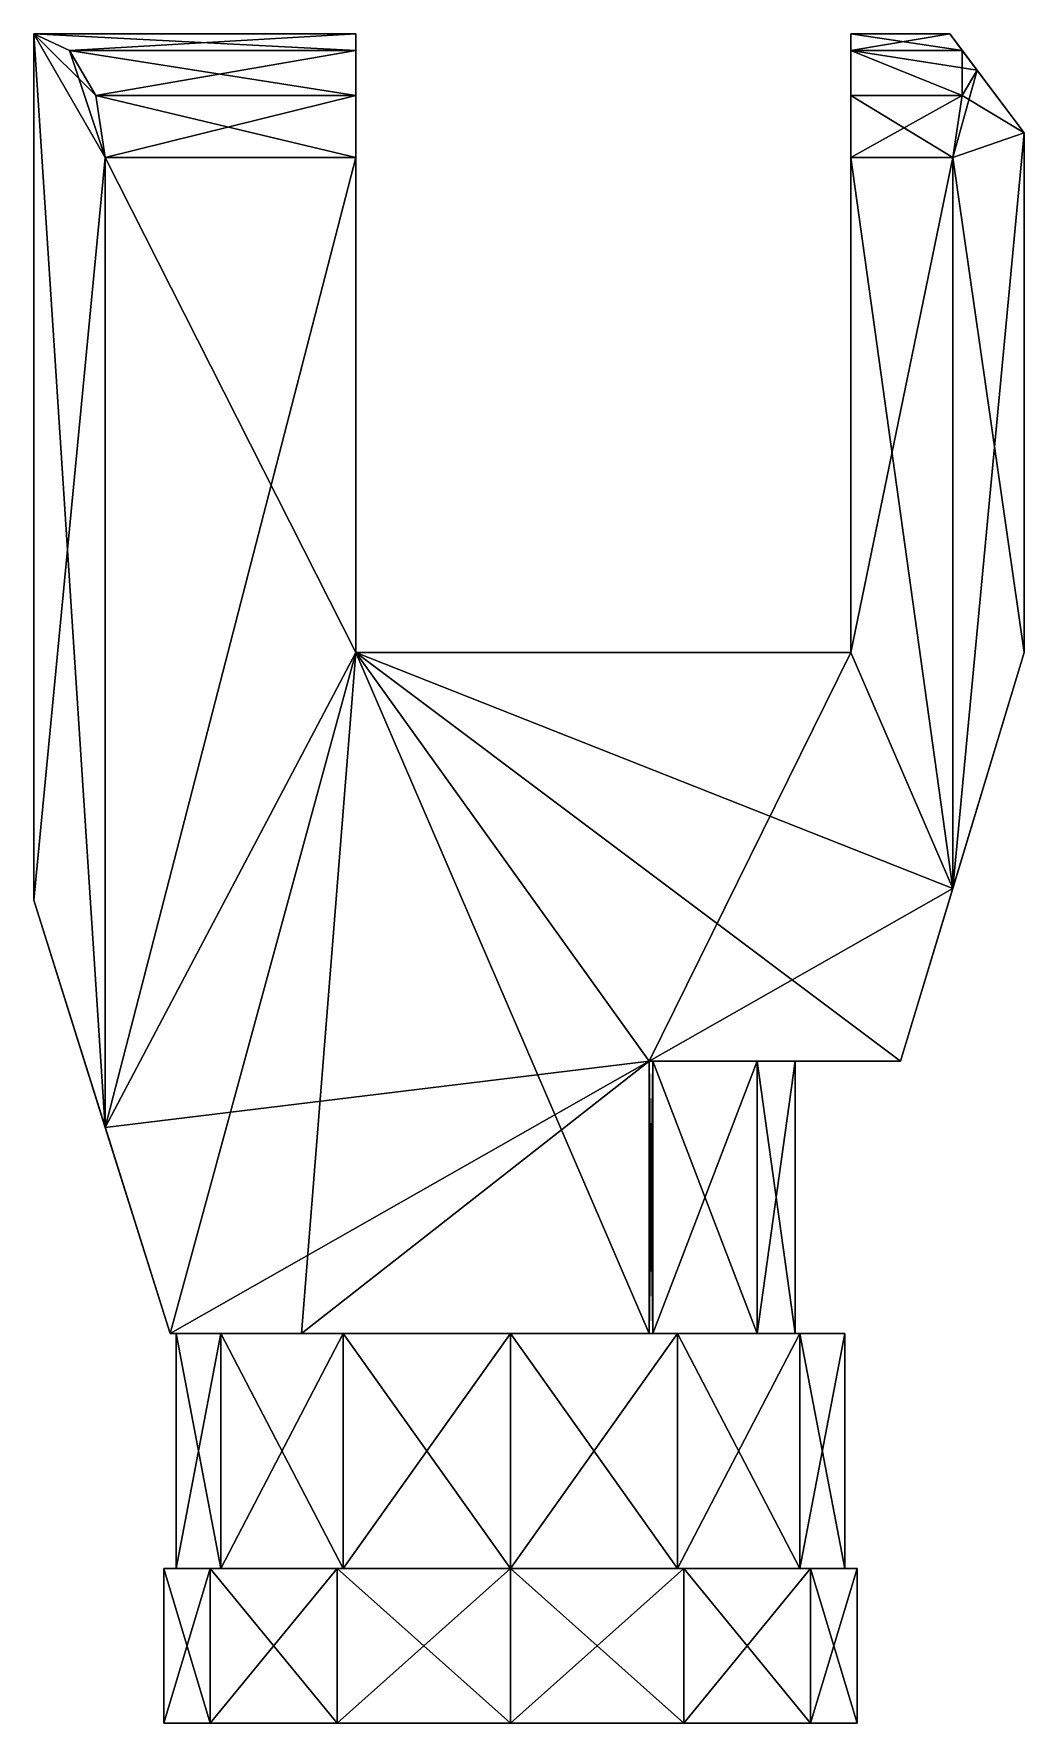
# Model space of a CAD drawing. Header units: metres. Extents: x -0.077 to 0.083, y -0.052 to 0.221.
import ezdxf

# ---------------------------------------------------------------- set-up
doc = ezdxf.new("R2010")
doc.units = ezdxf.units.M

msp = doc.modelspace()

# ---------------------------------------------------------------- linework, layer by layer
at = {"layer": 'default', "color": 30}
for points in [[(-0.024996, 0.220996, 0.02), (-0.024996, 0.220996, -0.019996), (-0.077004, 0.220996, -0.019996), (-0.024996, 0.220996, 0.02)], [(-0.024996, 0.220996, 0.02), (-0.077004, 0.220996, -0.019996), (-0.077004, 0.220996, 0.02), (-0.024996, 0.220996, 0.02)], [(-0.077004, 0.220996, 0.02), (-0.077004, 0.220996, -0.019996), (-0.077004, 0.081004, -0.019996), (-0.077004, 0.220996, 0.02)], [(-0.077004, 0.220996, 0.02), (-0.077004, 0.081004, -0.019996), (-0.077004, 0.081004, 0.02), (-0.077004, 0.220996, 0.02)], [(-0.077004, 0.220996, -0.019996), (-0.024996, 0.220996, -0.019996), (-0.024996, 0.21832, -0.030004), (-0.077004, 0.220996, -0.019996)], [(-0.077004, 0.220996, -0.019996), (-0.024996, 0.21832, -0.030004), (-0.071232, 0.21832, -0.030004), (-0.077004, 0.220996, -0.019996)], [(-0.024996, 0.220996, 0.02), (-0.077004, 0.220996, 0.02), (-0.071232, 0.21832, 0.029996), (-0.024996, 0.220996, 0.02)], [(-0.065448, 0.201004, -0.04), (-0.077004, 0.081004, -0.019996), (-0.077004, 0.220996, -0.019996), (-0.065448, 0.201004, -0.04)], [(-0.077004, 0.220996, -0.019996), (-0.071232, 0.21832, -0.030004), (-0.065448, 0.201004, -0.04), (-0.077004, 0.220996, -0.019996)], [(-0.077004, 0.220996, 0.02), (-0.077004, 0.081004, 0.02), (-0.065448, 0.04426, 0.040004), (-0.077004, 0.220996, 0.02)], [(-0.077004, 0.220996, 0.02), (-0.065448, 0.04426, 0.040004), (-0.065448, 0.201004, 0.040004), (-0.077004, 0.220996, 0.02)], [(-0.065448, 0.201004, 0.040004), (-0.066996, 0.211, 0.037316), (-0.077004, 0.220996, 0.02), (-0.065448, 0.201004, 0.040004)], [(-0.066996, 0.211, 0.037316), (-0.071232, 0.21832, 0.029996), (-0.077004, 0.220996, 0.02), (-0.066996, 0.211, 0.037316)], [(-0.024996, 0.220996, 0.02), (-0.071232, 0.21832, 0.029996), (-0.024996, 0.21832, 0.029996), (-0.024996, 0.220996, 0.02)], [(-0.024996, 0.121, -0.04), (-0.024996, 0.21832, -0.030004), (-0.024996, 0.220996, -0.019996), (-0.024996, 0.121, -0.04)], [(-0.024996, 0.121, -0.04), (-0.024996, 0.220996, -0.019996), (-0.024996, 0.220996, 0.02), (-0.024996, 0.121, -0.04)], [(-0.024996, 0.121, -0.04), (-0.024996, 0.220996, 0.02), (-0.024996, 0.21832, 0.029996), (-0.024996, 0.121, -0.04)], [(0.071004, 0.220996, 0.02), (0.071004, 0.220996, -0.019996), (0.054996, 0.220996, -0.019996), (0.071004, 0.220996, 0.02)], [(0.071004, 0.220996, 0.02), (0.054996, 0.220996, -0.019996), (0.054996, 0.220996, 0.02), (0.071004, 0.220996, 0.02)], [(0.054996, 0.211, 0.037316), (0.054996, 0.21832, 0.029996), (0.054996, 0.220996, 0.02), (0.054996, 0.211, 0.037316)], [(0.054996, 0.211, 0.037316), (0.054996, 0.220996, 0.02), (0.054996, 0.220996, -0.019996), (0.054996, 0.211, 0.037316)], [(0.054996, 0.211, 0.037316), (0.054996, 0.220996, -0.019996), (0.054996, 0.21832, -0.030004), (0.054996, 0.211, 0.037316)], [(0.054996, 0.220996, -0.019996), (0.071004, 0.220996, -0.019996), (0.073008, 0.21832, -0.030004), (0.054996, 0.220996, -0.019996)], [(0.054996, 0.220996, -0.019996), (0.073008, 0.21832, -0.030004), (0.054996, 0.21832, -0.030004), (0.054996, 0.220996, -0.019996)], [(0.071004, 0.220996, 0.02), (0.054996, 0.220996, 0.02), (0.054996, 0.21832, 0.029996), (0.071004, 0.220996, 0.02)], [(0.071004, 0.220996, 0.02), (0.054996, 0.21832, 0.029996), (0.073008, 0.21832, 0.029996), (0.071004, 0.220996, 0.02)], [(0.083004, 0.205, -0.019996), (0.073008, 0.21832, -0.030004), (0.071004, 0.220996, -0.019996), (0.083004, 0.205, -0.019996)], [(0.071004, 0.220996, -0.019996), (0.071004, 0.220996, 0.02), (0.083004, 0.205, 0.02), (0.071004, 0.220996, -0.019996)], [(0.071004, 0.220996, -0.019996), (0.083004, 0.205, 0.02), (0.083004, 0.205, -0.019996), (0.071004, 0.220996, -0.019996)], [(0.071004, 0.220996, 0.02), (0.073008, 0.21832, 0.029996), (0.075396, 0.21514, 0.033176), (0.071004, 0.220996, 0.02)], [(0.071004, 0.220996, 0.02), (0.075396, 0.21514, 0.033176), (0.083004, 0.205, 0.02), (0.071004, 0.220996, 0.02)], [(-0.071232, 0.21832, -0.030004), (-0.024996, 0.21832, -0.030004), (-0.024996, 0.211, -0.037324), (-0.071232, 0.21832, -0.030004)], [(-0.071232, 0.21832, -0.030004), (-0.024996, 0.211, -0.037324), (-0.066996, 0.211, -0.037324), (-0.071232, 0.21832, -0.030004)], [(-0.066996, 0.211, 0.037316), (-0.024996, 0.21832, 0.029996), (-0.071232, 0.21832, 0.029996), (-0.066996, 0.211, 0.037316)], [(-0.071232, 0.21832, -0.030004), (-0.066996, 0.211, -0.037324), (-0.065448, 0.201004, -0.04), (-0.071232, 0.21832, -0.030004)], [(-0.066996, 0.211, 0.037316), (-0.024996, 0.211, 0.037316), (-0.024996, 0.21832, 0.029996), (-0.066996, 0.211, 0.037316)], [(-0.024996, 0.121, -0.04), (-0.024996, 0.211, -0.037324), (-0.024996, 0.21832, -0.030004), (-0.024996, 0.121, -0.04)], [(-0.024996, 0.121, -0.04), (-0.024996, 0.21832, 0.029996), (-0.024996, 0.211, 0.037316), (-0.024996, 0.121, -0.04)], [(0.054996, 0.211, 0.037316), (0.054996, 0.21832, -0.030004), (0.054996, 0.211, -0.037324), (0.054996, 0.211, 0.037316)], [(0.054996, 0.21832, -0.030004), (0.073008, 0.21832, -0.030004), (0.072996, 0.211, -0.037324), (0.054996, 0.21832, -0.030004)], [(0.072996, 0.211, -0.037324), (0.054996, 0.211, -0.037324), (0.054996, 0.21832, -0.030004), (0.072996, 0.211, -0.037324)], [(0.072996, 0.211, 0.037316), (0.075396, 0.21514, 0.033176), (0.054996, 0.21832, 0.029996), (0.072996, 0.211, 0.037316)], [(0.075396, 0.21514, 0.033176), (0.073008, 0.21832, 0.029996), (0.054996, 0.21832, 0.029996), (0.075396, 0.21514, 0.033176)], [(0.054996, 0.21832, 0.029996), (0.054996, 0.211, 0.037316), (0.072996, 0.211, 0.037316), (0.054996, 0.21832, 0.029996)], [(0.073008, 0.21832, -0.030004), (0.075396, 0.21514, -0.033172), (0.072996, 0.211, -0.037324), (0.073008, 0.21832, -0.030004)], [(0.083004, 0.205, -0.019996), (0.075396, 0.21514, -0.033172), (0.073008, 0.21832, -0.030004), (0.083004, 0.205, -0.019996)], [(0.071448, 0.201004, -0.04), (0.072996, 0.211, -0.037324), (0.075396, 0.21514, -0.033172), (0.071448, 0.201004, -0.04)], [(0.071448, 0.201004, -0.04), (0.075396, 0.21514, -0.033172), (0.083004, 0.205, -0.019996), (0.071448, 0.201004, -0.04)], [(0.083004, 0.205, 0.02), (0.075396, 0.21514, 0.033176), (0.072996, 0.211, 0.037316), (0.083004, 0.205, 0.02)], [(-0.024996, 0.201004, -0.04), (-0.065448, 0.201004, -0.04), (-0.066996, 0.211, -0.037324), (-0.024996, 0.201004, -0.04)], [(-0.024996, 0.201004, -0.04), (-0.066996, 0.211, -0.037324), (-0.024996, 0.211, -0.037324), (-0.024996, 0.201004, -0.04)], [(-0.065448, 0.201004, 0.040004), (-0.024996, 0.211, 0.037316), (-0.066996, 0.211, 0.037316), (-0.065448, 0.201004, 0.040004)], [(-0.065448, 0.201004, 0.040004), (-0.024996, 0.201004, 0.040004), (-0.024996, 0.211, 0.037316), (-0.065448, 0.201004, 0.040004)], [(-0.024996, 0.121, -0.04), (-0.024996, 0.201004, -0.04), (-0.024996, 0.211, -0.037324), (-0.024996, 0.121, -0.04)], [(-0.024996, 0.121, -0.04), (-0.024996, 0.211, 0.037316), (-0.024996, 0.201004, 0.040004), (-0.024996, 0.121, -0.04)], [(0.054996, 0.211, 0.037316), (0.054996, 0.211, -0.037324), (0.054996, 0.201004, -0.04), (0.054996, 0.211, 0.037316)], [(0.054996, 0.211, 0.037316), (0.054996, 0.201004, -0.04), (0.054996, 0.121, -0.04), (0.054996, 0.211, 0.037316)], [(0.054996, 0.211, 0.037316), (0.054996, 0.121, -0.04), (0.054996, 0.121, 0.040004), (0.054996, 0.211, 0.037316)], [(0.054996, 0.211, 0.037316), (0.054996, 0.121, 0.040004), (0.054996, 0.201004, 0.040004), (0.054996, 0.211, 0.037316)], [(0.071448, 0.201004, -0.04), (0.054996, 0.201004, -0.04), (0.054996, 0.211, -0.037324), (0.071448, 0.201004, -0.04)], [(0.071448, 0.201004, -0.04), (0.054996, 0.211, -0.037324), (0.072996, 0.211, -0.037324), (0.071448, 0.201004, -0.04)], [(0.054996, 0.201004, 0.040004), (0.071448, 0.201004, 0.040004), (0.072996, 0.211, 0.037316), (0.054996, 0.201004, 0.040004)], [(0.054996, 0.201004, 0.040004), (0.072996, 0.211, 0.037316), (0.054996, 0.211, 0.037316), (0.054996, 0.201004, 0.040004)], [(0.083004, 0.205, 0.02), (0.072996, 0.211, 0.037316), (0.071448, 0.201004, 0.040004), (0.083004, 0.205, 0.02)], [(0.083004, 0.205, -0.019996), (0.083004, 0.121, -0.019996), (0.071448, 0.0829, -0.04), (0.083004, 0.205, -0.019996)], [(0.083004, 0.205, -0.019996), (0.071448, 0.0829, -0.04), (0.071448, 0.201004, -0.04), (0.083004, 0.205, -0.019996)], [(0.071448, 0.201004, 0.040004), (0.083004, 0.121, 0.02), (0.083004, 0.205, 0.02), (0.071448, 0.201004, 0.040004)], [(0.083004, 0.121, 0.02), (0.083004, 0.121, -0.019996), (0.083004, 0.205, -0.019996), (0.083004, 0.121, 0.02)], [(0.083004, 0.121, 0.02), (0.083004, 0.205, -0.019996), (0.083004, 0.205, 0.02), (0.083004, 0.121, 0.02)], [(-0.065448, 0.201004, -0.04), (-0.065448, 0.04426, -0.04), (-0.077004, 0.081004, -0.019996), (-0.065448, 0.201004, -0.04)], [(-0.024996, 0.121, 0.040004), (-0.024996, 0.201004, 0.040004), (-0.065448, 0.201004, 0.040004), (-0.024996, 0.121, 0.040004)], [(-0.024996, 0.121, 0.040004), (-0.065448, 0.201004, 0.040004), (-0.065448, 0.04426, 0.040004), (-0.024996, 0.121, 0.040004)], [(-0.065448, 0.04426, -0.04), (-0.065448, 0.201004, -0.04), (-0.024996, 0.201004, -0.04), (-0.065448, 0.04426, -0.04)], [(-0.065448, 0.04426, -0.04), (-0.024996, 0.201004, -0.04), (-0.024996, 0.121, -0.04), (-0.065448, 0.04426, -0.04)], [(-0.024996, 0.121, -0.04), (-0.024996, 0.201004, 0.040004), (-0.024996, 0.121, 0.040004), (-0.024996, 0.121, -0.04)], [(0.054996, 0.121, -0.04), (0.054996, 0.201004, -0.04), (0.071448, 0.201004, -0.04), (0.054996, 0.121, -0.04)], [(0.054996, 0.121, -0.04), (0.071448, 0.201004, -0.04), (0.071448, 0.0829, -0.04), (0.054996, 0.121, -0.04)], [(0.071448, 0.0829, 0.040004), (0.071448, 0.201004, 0.040004), (0.054996, 0.201004, 0.040004), (0.071448, 0.0829, 0.040004)], [(0.071448, 0.0829, 0.040004), (0.054996, 0.201004, 0.040004), (0.054996, 0.121, 0.040004), (0.071448, 0.0829, 0.040004)], [(0.071448, 0.201004, 0.040004), (0.071448, 0.0829, 0.040004), (0.083004, 0.121, 0.02), (0.071448, 0.201004, 0.040004)], [(-0.024996, 0.121, 0.040004), (-0.065448, 0.04426, 0.040004), (-0.054996, 0.010996, 0.040004), (-0.024996, 0.121, 0.040004)], [(-0.024996, 0.121, -0.04), (0.022392, 0.055, -0.04), (-0.065448, 0.04426, -0.04), (-0.024996, 0.121, -0.04)], [(-0.024996, 0.121, 0.040004), (-0.054996, 0.010996, 0.040004), (-0.033768, 0.010996, 0.040004), (-0.024996, 0.121, 0.040004)], [(-0.024996, 0.121, 0.040004), (-0.033768, 0.010996, 0.040004), (0.022392, 0.010996, 0.040004), (-0.024996, 0.121, 0.040004)], [(0.054996, 0.121, -0.04), (-0.024996, 0.121, -0.04), (-0.024996, 0.121, 0.040004), (0.054996, 0.121, -0.04)], [(0.054996, 0.121, -0.04), (-0.024996, 0.121, 0.040004), (0.054996, 0.121, 0.040004), (0.054996, 0.121, -0.04)], [(-0.024996, 0.121, -0.04), (0.054996, 0.121, -0.04), (0.071448, 0.0829, -0.04), (-0.024996, 0.121, -0.04)], [(-0.024996, 0.121, 0.040004), (0.022392, 0.010996, 0.040004), (0.022392, 0.055, 0.040004), (-0.024996, 0.121, 0.040004)], [(0.022392, 0.055, 0.040004), (0.054996, 0.121, 0.040004), (-0.024996, 0.121, 0.040004), (0.022392, 0.055, 0.040004)], [(-0.024996, 0.121, -0.04), (0.071448, 0.0829, -0.04), (0.063, 0.055, -0.04), (-0.024996, 0.121, -0.04)], [(-0.024996, 0.121, -0.04), (0.063, 0.055, -0.04), (0.022392, 0.055, -0.04), (-0.024996, 0.121, -0.04)], [(0.054996, 0.121, 0.040004), (0.022392, 0.055, 0.040004), (0.071448, 0.0829, 0.040004), (0.054996, 0.121, 0.040004)], [(0.063, 0.055, -0.04), (0.071448, 0.0829, -0.04), (0.083004, 0.121, -0.019996), (0.063, 0.055, -0.04)], [(0.063, 0.055, -0.04), (0.083004, 0.121, -0.019996), (0.083004, 0.121, 0.02), (0.063, 0.055, -0.04)], [(0.063, 0.055, -0.04), (0.083004, 0.121, 0.02), (0.071448, 0.0829, 0.040004), (0.063, 0.055, -0.04)], [(0.022392, 0.055, 0.040004), (0.063, 0.055, 0.040004), (0.071448, 0.0829, 0.040004), (0.022392, 0.055, 0.040004)], [(0.063, 0.055, -0.04), (0.071448, 0.0829, 0.040004), (0.063, 0.055, 0.040004), (0.063, 0.055, -0.04)], [(-0.077004, 0.081004, 0.02), (-0.077004, 0.081004, -0.019996), (-0.065448, 0.04426, -0.04), (-0.077004, 0.081004, 0.02)], [(-0.077004, 0.081004, 0.02), (-0.065448, 0.04426, -0.04), (-0.054996, 0.010996, -0.04), (-0.077004, 0.081004, 0.02)], [(-0.077004, 0.081004, 0.02), (-0.054996, 0.010996, -0.04), (-0.054996, 0.010996, 0.040004), (-0.077004, 0.081004, 0.02)], [(-0.077004, 0.081004, 0.02), (-0.054996, 0.010996, 0.040004), (-0.065448, 0.04426, 0.040004), (-0.077004, 0.081004, 0.02)], [(0.022392, 0.055, -0.04), (-0.054996, 0.010996, -0.04), (-0.065448, 0.04426, -0.04), (0.022392, 0.055, -0.04)], [(0.022392, 0.055, -0.04), (-0.033768, 0.010996, -0.04), (-0.054996, 0.010996, -0.04), (0.022392, 0.055, -0.04)], [(0.022392, 0.055, -0.04), (0.022392, 0.010996, -0.04), (-0.033768, 0.010996, -0.04), (0.022392, 0.055, -0.04)], [(0.022392, 0.055, 0.040004), (0.022392, 0.010996, 0.040004), (0.023004, 0.010996, 0.039836), (0.022392, 0.055, 0.040004)], [(0.022392, 0.055, 0.040004), (0.023004, 0.010996, 0.039836), (0.023004, 0.055, 0.039836), (0.022392, 0.055, 0.040004)], [(0.022392, 0.010996, -0.04), (0.022392, 0.055, -0.04), (0.023004, 0.055, -0.039832), (0.022392, 0.010996, -0.04)], [(0.022392, 0.010996, -0.04), (0.023004, 0.055, -0.039832), (0.023004, 0.010996, -0.039832), (0.022392, 0.010996, -0.04)], [(0.023004, 0.055, -0.039832), (0.022392, 0.055, -0.04), (0.063, 0.055, -0.04), (0.023004, 0.055, -0.039832)], [(0.063, 0.055, 0.040004), (0.022392, 0.055, 0.040004), (0.023004, 0.055, 0.039836), (0.063, 0.055, 0.040004)], [(0.03984, 0.010996, 0.023), (0.03984, 0.055, 0.023), (0.023004, 0.055, 0.039836), (0.03984, 0.010996, 0.023)], [(0.03984, 0.010996, 0.023), (0.023004, 0.055, 0.039836), (0.023004, 0.010996, 0.039836), (0.03984, 0.010996, 0.023)], [(0.023004, 0.010996, -0.039832), (0.023004, 0.055, -0.039832), (0.03984, 0.055, -0.022996), (0.023004, 0.010996, -0.039832)], [(0.023004, 0.010996, -0.039832), (0.03984, 0.055, -0.022996), (0.03984, 0.010996, -0.022996), (0.023004, 0.010996, -0.039832)], [(0.03984, 0.055, -0.022996), (0.023004, 0.055, -0.039832), (0.063, 0.055, -0.04), (0.03984, 0.055, -0.022996)], [(0.023004, 0.055, 0.039836), (0.03984, 0.055, 0.023), (0.063, 0.055, 0.040004), (0.023004, 0.055, 0.039836)], [(0.045996, 0.010996, -0.000004), (0.045996, 0.055, -0.000004), (0.03984, 0.055, 0.023), (0.045996, 0.010996, -0.000004)], [(0.045996, 0.010996, -0.000004), (0.03984, 0.055, 0.023), (0.03984, 0.010996, 0.023), (0.045996, 0.010996, -0.000004)], [(0.03984, 0.010996, -0.022996), (0.03984, 0.055, -0.022996), (0.045996, 0.055, -0.000004), (0.03984, 0.010996, -0.022996)], [(0.03984, 0.010996, -0.022996), (0.045996, 0.055, -0.000004), (0.045996, 0.010996, -0.000004), (0.03984, 0.010996, -0.022996)], [(0.045996, 0.055, -0.000004), (0.03984, 0.055, -0.022996), (0.063, 0.055, -0.04), (0.045996, 0.055, -0.000004)], [(0.03984, 0.055, 0.023), (0.045996, 0.055, -0.000004), (0.063, 0.055, -0.04), (0.03984, 0.055, 0.023)], [(0.03984, 0.055, 0.023), (0.063, 0.055, -0.04), (0.063, 0.055, 0.040004), (0.03984, 0.055, 0.023)], [(-0.046764, 0.010996, 0.026996), (-0.033768, 0.010996, 0.040004), (-0.054996, 0.010996, 0.040004), (-0.046764, 0.010996, 0.026996)], [(-0.054, 0.010996, -0.000004), (-0.046764, 0.010996, 0.026996), (-0.054996, 0.010996, 0.040004), (-0.054, 0.010996, -0.000004)], [(-0.054, 0.010996, -0.000004), (-0.054996, 0.010996, 0.040004), (-0.054996, 0.010996, -0.04), (-0.054, 0.010996, -0.000004)], [(-0.054996, 0.010996, -0.04), (-0.033768, 0.010996, -0.04), (-0.046764, 0.010996, -0.027004), (-0.054996, 0.010996, -0.04)], [(-0.046764, 0.010996, -0.027004), (-0.054, 0.010996, -0.000004), (-0.054996, 0.010996, -0.04), (-0.046764, 0.010996, -0.027004)], [(-0.054, -0.026996, -0.000004), (-0.046764, -0.026996, 0.026996), (-0.046764, 0.010996, 0.026996), (-0.054, -0.026996, -0.000004)], [(-0.054, -0.026996, -0.000004), (-0.046764, 0.010996, 0.026996), (-0.054, 0.010996, -0.000004), (-0.054, -0.026996, -0.000004)], [(-0.046764, -0.026996, -0.027004), (-0.054, -0.026996, -0.000004), (-0.054, 0.010996, -0.000004), (-0.046764, -0.026996, -0.027004)], [(-0.046764, -0.026996, -0.027004), (-0.054, 0.010996, -0.000004), (-0.046764, 0.010996, -0.027004), (-0.046764, -0.026996, -0.027004)], [(-0.046764, 0.010996, 0.026996), (-0.046764, -0.026996, 0.026996), (-0.027, -0.026996, 0.04676), (-0.046764, 0.010996, 0.026996)], [(-0.046764, 0.010996, 0.026996), (-0.027, -0.026996, 0.04676), (-0.027, 0.010996, 0.04676), (-0.046764, 0.010996, 0.026996)], [(-0.046764, 0.010996, 0.026996), (-0.027, 0.010996, 0.04676), (-0.033768, 0.010996, 0.040004), (-0.046764, 0.010996, 0.026996)], [(-0.027, 0.010996, -0.046768), (-0.027, -0.026996, -0.046768), (-0.046764, -0.026996, -0.027004), (-0.027, 0.010996, -0.046768)], [(-0.027, 0.010996, -0.046768), (-0.046764, -0.026996, -0.027004), (-0.046764, 0.010996, -0.027004), (-0.027, 0.010996, -0.046768)], [(-0.027, 0.010996, -0.046768), (-0.046764, 0.010996, -0.027004), (-0.033768, 0.010996, -0.04), (-0.027, 0.010996, -0.046768)], [(0.022392, 0.010996, 0.040004), (-0.033768, 0.010996, 0.040004), (-0.027, 0.010996, 0.04676), (0.022392, 0.010996, 0.040004)], [(0.027, 0.010996, -0.046768), (-0.027, 0.010996, -0.046768), (-0.033768, 0.010996, -0.04), (0.027, 0.010996, -0.046768)], [(0.027, 0.010996, -0.046768), (-0.033768, 0.010996, -0.04), (0.022392, 0.010996, -0.04), (0.027, 0.010996, -0.046768)], [(-0.027, -0.026996, 0.04676), (0, -0.026996, 0.053996), (0, 0.010996, 0.053996), (-0.027, -0.026996, 0.04676)], [(-0.027, -0.026996, 0.04676), (0, 0.010996, 0.053996), (-0.027, 0.010996, 0.04676), (-0.027, -0.026996, 0.04676)], [(0, -0.026996, -0.054004), (-0.027, -0.026996, -0.046768), (-0.027, 0.010996, -0.046768), (0, -0.026996, -0.054004)], [(0, -0.026996, -0.054004), (-0.027, 0.010996, -0.046768), (0, 0.010996, -0.054004), (0, -0.026996, -0.054004)], [(0.022392, 0.010996, 0.040004), (-0.027, 0.010996, 0.04676), (0, 0.010996, 0.053996), (0.022392, 0.010996, 0.040004)], [(0.027, 0.010996, -0.046768), (0, 0.010996, -0.054004), (-0.027, 0.010996, -0.046768), (0.027, 0.010996, -0.046768)], [(0.027, -0.026996, -0.046768), (0, -0.026996, -0.054004), (0, 0.010996, -0.054004), (0.027, -0.026996, -0.046768)], [(0.027, -0.026996, -0.046768), (0, 0.010996, -0.054004), (0.027, 0.010996, -0.046768), (0.027, -0.026996, -0.046768)], [(0, -0.026996, 0.053996), (0.027, -0.026996, 0.04676), (0.027, 0.010996, 0.04676), (0, -0.026996, 0.053996)], [(0, -0.026996, 0.053996), (0.027, 0.010996, 0.04676), (0, 0.010996, 0.053996), (0, -0.026996, 0.053996)], [(0.023004, 0.010996, 0.039836), (0.022392, 0.010996, 0.040004), (0, 0.010996, 0.053996), (0.023004, 0.010996, 0.039836)], [(0.023004, 0.010996, 0.039836), (0, 0.010996, 0.053996), (0.027, 0.010996, 0.04676), (0.023004, 0.010996, 0.039836)], [(0.022392, 0.010996, -0.04), (0.023004, 0.010996, -0.039832), (0.027, 0.010996, -0.046768), (0.022392, 0.010996, -0.04)], [(0.03984, 0.010996, 0.023), (0.023004, 0.010996, 0.039836), (0.027, 0.010996, 0.04676), (0.03984, 0.010996, 0.023)], [(0.023004, 0.010996, -0.039832), (0.03984, 0.010996, -0.022996), (0.046764, 0.010996, -0.027004), (0.023004, 0.010996, -0.039832)], [(0.023004, 0.010996, -0.039832), (0.046764, 0.010996, -0.027004), (0.027, 0.010996, -0.046768), (0.023004, 0.010996, -0.039832)], [(0.046764, -0.026996, -0.027004), (0.027, -0.026996, -0.046768), (0.027, 0.010996, -0.046768), (0.046764, -0.026996, -0.027004)], [(0.046764, -0.026996, -0.027004), (0.027, 0.010996, -0.046768), (0.046764, 0.010996, -0.027004), (0.046764, -0.026996, -0.027004)], [(0.027, -0.026996, 0.04676), (0.046764, -0.026996, 0.026996), (0.046764, 0.010996, 0.026996), (0.027, -0.026996, 0.04676)], [(0.027, -0.026996, 0.04676), (0.046764, 0.010996, 0.026996), (0.027, 0.010996, 0.04676), (0.027, -0.026996, 0.04676)], [(0.03984, 0.010996, 0.023), (0.027, 0.010996, 0.04676), (0.046764, 0.010996, 0.026996), (0.03984, 0.010996, 0.023)], [(0.045996, 0.010996, -0.000004), (0.03984, 0.010996, 0.023), (0.046764, 0.010996, 0.026996), (0.045996, 0.010996, -0.000004)], [(0.03984, 0.010996, -0.022996), (0.045996, 0.010996, -0.000004), (0.054, 0.010996, -0.000004), (0.03984, 0.010996, -0.022996)], [(0.03984, 0.010996, -0.022996), (0.054, 0.010996, -0.000004), (0.046764, 0.010996, -0.027004), (0.03984, 0.010996, -0.022996)], [(0.045996, 0.010996, -0.000004), (0.046764, 0.010996, 0.026996), (0.054, 0.010996, -0.000004), (0.045996, 0.010996, -0.000004)], [(0.054, -0.026996, -0.000004), (0.046764, -0.026996, -0.027004), (0.046764, 0.010996, -0.027004), (0.054, -0.026996, -0.000004)], [(0.054, -0.026996, -0.000004), (0.046764, 0.010996, -0.027004), (0.054, 0.010996, -0.000004), (0.054, -0.026996, -0.000004)], [(0.046764, -0.026996, 0.026996), (0.054, -0.026996, -0.000004), (0.054, 0.010996, -0.000004), (0.046764, -0.026996, 0.026996)], [(0.046764, -0.026996, 0.026996), (0.054, 0.010996, -0.000004), (0.046764, 0.010996, 0.026996), (0.046764, -0.026996, 0.026996)], [(-0.027996, -0.026996, -0.048496), (-0.048492, -0.026996, -0.028), (-0.056004, -0.026996, -0.000004), (-0.027996, -0.026996, -0.048496)], [(-0.027996, -0.026996, -0.048496), (-0.056004, -0.026996, -0.000004), (-0.048492, -0.026996, 0.028004), (-0.027996, -0.026996, -0.048496)], [(-0.056004, -0.052004, -0.000004), (-0.048492, -0.052004, 0.028004), (-0.048492, -0.026996, 0.028004), (-0.056004, -0.052004, -0.000004)], [(-0.056004, -0.052004, -0.000004), (-0.048492, -0.026996, 0.028004), (-0.056004, -0.026996, -0.000004), (-0.056004, -0.052004, -0.000004)], [(-0.048492, -0.052004, -0.028), (-0.056004, -0.052004, -0.000004), (-0.056004, -0.026996, -0.000004), (-0.048492, -0.052004, -0.028)], [(-0.048492, -0.052004, -0.028), (-0.056004, -0.026996, -0.000004), (-0.048492, -0.026996, -0.028), (-0.048492, -0.052004, -0.028)], [(0.027, -0.026996, -0.046768), (-0.046764, -0.026996, 0.026996), (-0.054, -0.026996, -0.000004), (0.027, -0.026996, -0.046768)], [(0.027, -0.026996, -0.046768), (-0.054, -0.026996, -0.000004), (-0.046764, -0.026996, -0.027004), (0.027, -0.026996, -0.046768)], [(-0.027996, -0.026996, -0.048496), (-0.048492, -0.026996, 0.028004), (-0.027996, -0.026996, 0.0485), (-0.027996, -0.026996, -0.048496)], [(-0.048492, -0.052004, 0.028004), (-0.027996, -0.052004, 0.0485), (-0.027996, -0.026996, 0.0485), (-0.048492, -0.052004, 0.028004)], [(-0.048492, -0.052004, 0.028004), (-0.027996, -0.026996, 0.0485), (-0.048492, -0.026996, 0.028004), (-0.048492, -0.052004, 0.028004)], [(-0.027996, -0.052004, -0.048496), (-0.048492, -0.052004, -0.028), (-0.048492, -0.026996, -0.028), (-0.027996, -0.052004, -0.048496)], [(-0.027996, -0.052004, -0.048496), (-0.048492, -0.026996, -0.028), (-0.027996, -0.026996, -0.048496), (-0.027996, -0.052004, -0.048496)], [(0.027, -0.026996, -0.046768), (-0.027, -0.026996, 0.04676), (-0.046764, -0.026996, 0.026996), (0.027, -0.026996, -0.046768)], [(0.027, -0.026996, -0.046768), (-0.046764, -0.026996, -0.027004), (-0.027, -0.026996, -0.046768), (0.027, -0.026996, -0.046768)], [(-0.027996, -0.026996, -0.048496), (-0.027996, -0.026996, 0.0485), (0, -0.026996, 0.056), (-0.027996, -0.026996, -0.048496)], [(-0.027996, -0.026996, -0.048496), (0, -0.026996, 0.056), (0.027996, -0.026996, 0.0485), (-0.027996, -0.026996, -0.048496)], [(-0.027996, -0.026996, -0.048496), (0.027996, -0.026996, 0.0485), (0.048492, -0.026996, 0.028004), (-0.027996, -0.026996, -0.048496)], [(-0.027996, -0.026996, -0.048496), (0.048492, -0.026996, 0.028004), (0.056004, -0.026996, -0.000004), (-0.027996, -0.026996, -0.048496)], [(-0.027996, -0.026996, -0.048496), (0.056004, -0.026996, -0.000004), (0.048492, -0.026996, -0.028), (-0.027996, -0.026996, -0.048496)], [(-0.027996, -0.026996, -0.048496), (0.048492, -0.026996, -0.028), (0.027996, -0.026996, -0.048496), (-0.027996, -0.026996, -0.048496)], [(-0.027996, -0.026996, -0.048496), (0.027996, -0.026996, -0.048496), (0, -0.026996, -0.055996), (-0.027996, -0.026996, -0.048496)], [(-0.027996, -0.052004, 0.0485), (0, -0.052004, 0.056), (0, -0.026996, 0.056), (-0.027996, -0.052004, 0.0485)], [(-0.027996, -0.052004, 0.0485), (0, -0.026996, 0.056), (-0.027996, -0.026996, 0.0485), (-0.027996, -0.052004, 0.0485)], [(0, -0.052004, -0.055996), (-0.027996, -0.052004, -0.048496), (-0.027996, -0.026996, -0.048496), (0, -0.052004, -0.055996)], [(0, -0.052004, -0.055996), (-0.027996, -0.026996, -0.048496), (0, -0.026996, -0.055996), (0, -0.052004, -0.055996)], [(0.027, -0.026996, -0.046768), (0, -0.026996, 0.053996), (-0.027, -0.026996, 0.04676), (0.027, -0.026996, -0.046768)], [(0.027, -0.026996, -0.046768), (-0.027, -0.026996, -0.046768), (0, -0.026996, -0.054004), (0.027, -0.026996, -0.046768)], [(0.027, -0.026996, -0.046768), (0.027, -0.026996, 0.04676), (0, -0.026996, 0.053996), (0.027, -0.026996, -0.046768)], [(0.027996, -0.052004, -0.048496), (0, -0.052004, -0.055996), (0, -0.026996, -0.055996), (0.027996, -0.052004, -0.048496)], [(0.027996, -0.052004, -0.048496), (0, -0.026996, -0.055996), (0.027996, -0.026996, -0.048496), (0.027996, -0.052004, -0.048496)], [(0, -0.052004, 0.056), (0.027996, -0.052004, 0.0485), (0.027996, -0.026996, 0.0485), (0, -0.052004, 0.056)], [(0, -0.052004, 0.056), (0.027996, -0.026996, 0.0485), (0, -0.026996, 0.056), (0, -0.052004, 0.056)], [(0.027, -0.026996, -0.046768), (0.046764, -0.026996, -0.027004), (0.054, -0.026996, -0.000004), (0.027, -0.026996, -0.046768)], [(0.027, -0.026996, -0.046768), (0.054, -0.026996, -0.000004), (0.046764, -0.026996, 0.026996), (0.027, -0.026996, -0.046768)], [(0.027, -0.026996, -0.046768), (0.046764, -0.026996, 0.026996), (0.027, -0.026996, 0.04676), (0.027, -0.026996, -0.046768)], [(0.048492, -0.052004, -0.028), (0.027996, -0.052004, -0.048496), (0.027996, -0.026996, -0.048496), (0.048492, -0.052004, -0.028)], [(0.048492, -0.052004, -0.028), (0.027996, -0.026996, -0.048496), (0.048492, -0.026996, -0.028), (0.048492, -0.052004, -0.028)], [(0.027996, -0.052004, 0.0485), (0.048492, -0.052004, 0.028004), (0.048492, -0.026996, 0.028004), (0.027996, -0.052004, 0.0485)], [(0.027996, -0.052004, 0.0485), (0.048492, -0.026996, 0.028004), (0.027996, -0.026996, 0.0485), (0.027996, -0.052004, 0.0485)], [(0.056004, -0.052004, -0.000004), (0.048492, -0.052004, -0.028), (0.048492, -0.026996, -0.028), (0.056004, -0.052004, -0.000004)], [(0.056004, -0.052004, -0.000004), (0.048492, -0.026996, -0.028), (0.056004, -0.026996, -0.000004), (0.056004, -0.052004, -0.000004)], [(0.048492, -0.052004, 0.028004), (0.056004, -0.052004, -0.000004), (0.056004, -0.026996, -0.000004), (0.048492, -0.052004, 0.028004)], [(0.048492, -0.052004, 0.028004), (0.056004, -0.026996, -0.000004), (0.048492, -0.026996, 0.028004), (0.048492, -0.052004, 0.028004)], [(0.027996, -0.052004, -0.048496), (-0.048492, -0.052004, 0.028004), (-0.056004, -0.052004, -0.000004), (0.027996, -0.052004, -0.048496)], [(0.027996, -0.052004, -0.048496), (-0.056004, -0.052004, -0.000004), (-0.048492, -0.052004, -0.028), (0.027996, -0.052004, -0.048496)], [(0.027996, -0.052004, -0.048496), (-0.027996, -0.052004, 0.0485), (-0.048492, -0.052004, 0.028004), (0.027996, -0.052004, -0.048496)], [(0.027996, -0.052004, -0.048496), (-0.048492, -0.052004, -0.028), (-0.027996, -0.052004, -0.048496), (0.027996, -0.052004, -0.048496)], [(0.027996, -0.052004, -0.048496), (0, -0.052004, 0.056), (-0.027996, -0.052004, 0.0485), (0.027996, -0.052004, -0.048496)], [(0.027996, -0.052004, -0.048496), (-0.027996, -0.052004, -0.048496), (0, -0.052004, -0.055996), (0.027996, -0.052004, -0.048496)], [(0.027996, -0.052004, -0.048496), (0.027996, -0.052004, 0.0485), (0, -0.052004, 0.056), (0.027996, -0.052004, -0.048496)], [(0.027996, -0.052004, -0.048496), (0.048492, -0.052004, -0.028), (0.056004, -0.052004, -0.000004), (0.027996, -0.052004, -0.048496)], [(0.027996, -0.052004, -0.048496), (0.056004, -0.052004, -0.000004), (0.048492, -0.052004, 0.028004), (0.027996, -0.052004, -0.048496)], [(0.027996, -0.052004, -0.048496), (0.048492, -0.052004, 0.028004), (0.027996, -0.052004, 0.0485), (0.027996, -0.052004, -0.048496)]]:
    msp.add_3dface(points, dxfattribs=at)

doc.saveas('drawing.dxf')
